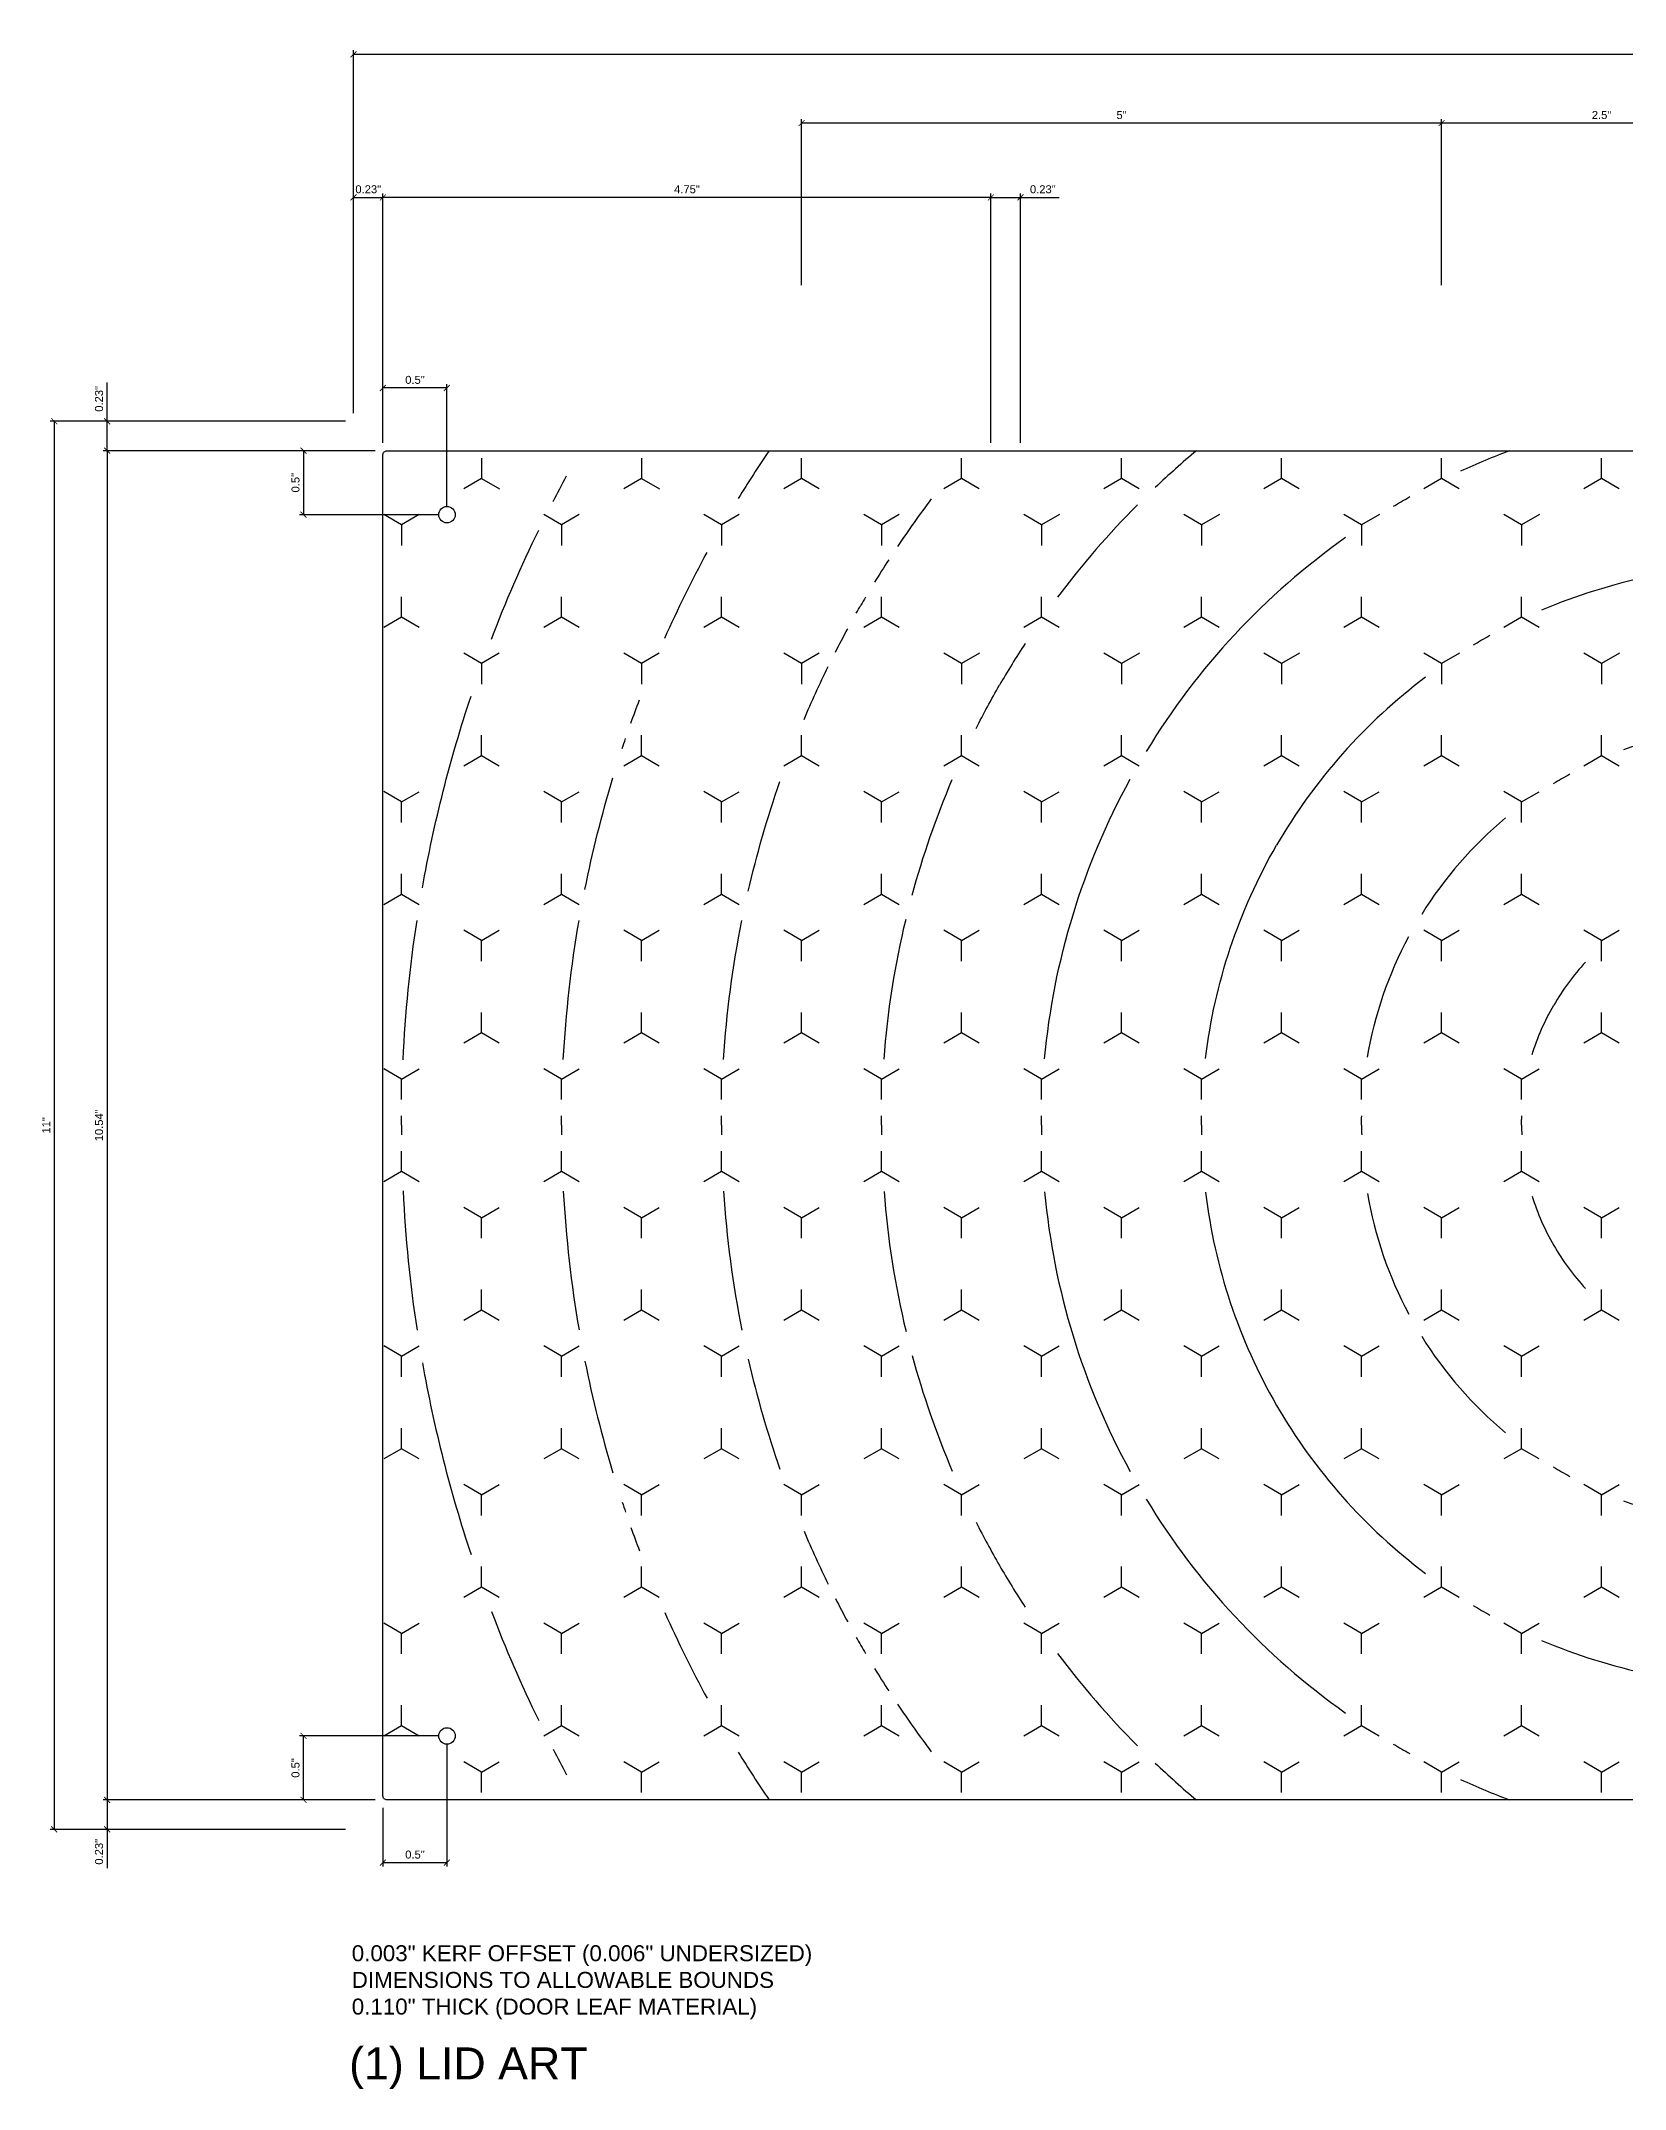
# Model space of a CAD drawing. Header units: inches. Extents: x -309 to 118, y -31 to 166.
# Drawn here: x -1.44 to 10.93, y 88.47 to 104.47 of the extents above; entities that cross this region are included whole.
import ezdxf

# ---------------------------------------------------------------- set-up
doc = ezdxf.new("R2010")
doc.units = ezdxf.units.IN
doc.header["$MEASUREMENT"] = 0
doc.layers.add('ANNO', color=6, linetype='Continuous', lineweight=0)
doc.layers.add('CUT', color=1, linetype='Continuous')
doc.layers.add('ETCH', color=5, linetype='Continuous')
doc.styles.get("Standard").update_dxf_attribs({"font": 'arial.ttf'})
doc.dimstyles.get("Standard").update_dxf_attribs({"dimtxt": 0.0625, "dimasz": 0.046875, "dimexe": 0.03125, "dimexo": 0.0625, "dimgap": 0.03125, "dimtad": 1, "dimdec": 4, "dimdsep": 46, "dimtxsty": 'Standard', "dimblk": 'ARCHTICK', "dimcen": 0.09, "dimadec": 0, "dimazin": 0, "dimtfac": 1, "dimtdec": 4, "dimtofl": 0, "dimtmove": 0, "dimatfit": 3, "dimldrblk": 'DOT', "dimfxl": 1, "dimtolj": 1, "dimtzin": 0, "dimarcsym": 0})

# ---------------------------------------------------------------- blocks, each defined once
blk = doc.blocks.new('GridHex')
at = {"layer": 'CUT'}
blk.add_lwpolyline([(-28.632, -8.364), (-28.632, 2.114, -0.414214), (-28.601, 2.145), (-7.123, 2.145, -0.414214), (-7.092, 2.114), (-7.092, -8.364, -0.414214), (-7.123, -8.395), (-28.601, -8.395, -0.414214)], format="xyb", close=True, dxfattribs=at)
for centre in [(-28.132, 1.645), (-7.592, 1.645), (-28.132, -7.895), (-7.592, -7.895)]:
    blk.add_circle(centre, 0.0645, dxfattribs=at)
blk = doc.blocks.new('Node')
at = {"layer": 'CUT', "linetype": 'Continuous'}
for p, q in [((0, 0), (0, 0.161)), ((0, 0), (-0.139, -0.08)), ((0.139, -0.08), (0, 0))]:
    blk.add_line(p, q, dxfattribs=at)
blk = doc.blocks.new('HexRing')
at = {"layer": 'ETCH'}
for radius, start, end in [(10.625, 27.3027, 28.517), (10.625, 20.9386, 25.9522), (9.375, 23.9534, 28.517), (8.125, 29.4898, 30), (8.125, 27.0549, 28.5213), (8.125, 22.9724, 26.1811), (6.875, 26.8011, 30), (9.375, 19.5742, 20.7641), (10.625, 10.0514, 18.397), (9.375, 18.3025, 18.7969), (5.625, 5.2944, 28.7267), (6.875, 15.1659, 23.1301), (8.125, 13.0021, 19.2954), (9.375, 11.3371, 16.8276), (4.375, 6.8699, 30), (6.875, 4.3077, 13.5441), (8.125, 3.6313, 11.3599), (10.625, 2.7638, 8.6617), (3.125, 9.7918, 28.1777), (9.375, 3.1386, 9.8192), (1.875, 17.1564, 30), (1.875, 0, 2.2927), (3.125, 0, 1.3753), (4.375, 0, 0.9823), (5.625, 0, 0.764), (6.875, 0, 0.6251), (8.125, 0, 0.5289), (9.375, 0, 0.4584), (10.625, 0, 0.4044)]:
    blk.add_arc((0, 0), radius, start, end, dxfattribs=at)
blk = doc.blocks.new('Ripples')
at = {"layer": 'ETCH'}
for radius, start, end in [(9.375, 145.7965, 148.517), (6.875, 129.9553, 133.5441), (5.625, 110.4645, 114.7056), (5.625, 65.2944, 69.5355), (6.875, 46.4559, 50.0447), (9.375, 31.483, 34.2035), (8.125, 142.9724, 146.1811), (6.875, 135.1659, 143.1301), (5.625, 120, 120.764), (5.625, 119.236, 120), (5.625, 60, 60.764), (5.625, 59.236, 60), (6.875, 36.8699, 44.8341), (8.125, 33.8189, 37.0276), (5.625, 125.2944, 148.7267), (5.625, 31.2733, 54.7056), (8.125, 147.0549, 148.5213), (4.375, 90, 113.1301), (4.375, 66.8699, 90), (8.125, 31.4787, 32.9451), (8.125, 149.4898, 150), (8.125, 30, 30.5102), (6.875, 146.8011, 150), (4.375, 120, 120.9823), (4.375, 119.0177, 120), (4.375, 60, 60.9823), (4.375, 59.0177, 60), (6.875, 30, 33.1989), (4.375, 126.8699, 150), (4.375, 30, 53.1301), (3.125, 91.8223, 110.2082), (3.125, 69.7918, 88.1777), (3.125, 118.6247, 120), (3.125, 60, 61.3753), (3.125, 120, 121.3753), (3.125, 58.6247, 60), (3.125, 129.7918, 148.1777), (3.125, 31.8223, 50.2082), (1.875, 90, 102.8436), (1.875, 77.1564, 90), (1.875, 120, 122.2927), (1.875, 117.7073, 120), (1.875, 60, 62.2927), (1.875, 57.7073, 60), (1.875, 137.1564, 150), (1.875, 30, 42.8436), (1.875, 210, 222.8436), (1.875, 317.1564, 330), (1.875, 237.7073, 240), (1.875, 300, 302.2927), (3.125, 211.8223, 230.2082), (1.875, 240, 242.2927), (1.875, 297.7073, 300), (3.125, 309.7918, 328.1777), (1.875, 257.1564, 270), (1.875, 270, 282.8436), (4.375, 210, 233.1301), (4.375, 306.8699, 330), (3.125, 238.6247, 240), (3.125, 240, 241.3753), (3.125, 298.6247, 300), (3.125, 300, 301.3753), (5.625, 211.2733, 234.7056), (3.125, 249.7918, 268.1777), (3.125, 271.8223, 290.2082), (5.625, 305.2944, 328.7267), (6.875, 210, 213.1989), (6.875, 326.8011, 330), (4.375, 239.0177, 240), (4.375, 240, 240.9823), (4.375, 299.0177, 300), (4.375, 300, 300.9823), (8.125, 210, 210.5102), (6.875, 216.8699, 224.8341), (4.375, 246.8699, 270), (4.375, 270, 293.1301), (6.875, 315.1659, 323.1301), (8.125, 329.4898, 330), (8.125, 211.4787, 212.9451), (8.125, 327.0549, 328.5213), (8.125, 213.8189, 217.0276), (8.125, 322.9724, 326.1811), (9.375, 211.483, 214.2035), (5.625, 239.236, 240), (5.625, 240, 240.764), (5.625, 299.236, 300), (5.625, 300, 300.764), (9.375, 325.7965, 328.517), (6.875, 226.4559, 230.0447), (5.625, 245.2944, 249.5355), (5.625, 290.4645, 294.7056), (6.875, 309.9553, 313.5441)]:
    blk.add_arc((0, 0), radius, start, end, dxfattribs=at)
at = {"layer": 'ETCH', "xscale": -1}
blk.add_blockref('HexRing', (0, 0), dxfattribs=at)
at = {"layer": 'ETCH'}
blk.add_blockref('HexRing', (0, 0), dxfattribs=at)
at = {"layer": 'ETCH', "rotation": 180}
blk.add_blockref('HexRing', (0, 0), dxfattribs=at)
at = {"layer": 'ETCH', "xscale": -1, "rotation": 180}
blk.add_blockref('HexRing', (0, 0), dxfattribs=at)
blk = doc.blocks.new('LidArt')
at = {"layer": 'CUT'}
for radius, start, end in [(9.375, 29.9264, 30), (4.375, 299.0177, 300)]:
    blk.add_arc((0, 0), radius, start, end, dxfattribs=at)
for name, p in [('GridHex', (17.862, 3.125)), ('Ripples', (0, 0))]:
    blk.add_blockref(name, p)
for p, xscale, rotation in [((-10, 5.052), -0.9999999999999997, 240), ((-8.75, 5.052), -0.9999999999999997, 240), ((-7.5, 5.052), -1, 119.9999999999999), ((-6.25, 5.052), -1, 119.9999999999999), ((-5, 5.052), -1, 119.9999999999999), ((-3.75, 5.052), -1, 119.9999999999999), ((-2.5, 5.052), -1, 119.9999999999999), ((-1.25, 5.052), -1, 119.9999999999999), ((0, 5.052), -1, 119.9999999999999), ((1.25, 5.052), -1, 119.9999999999999), ((2.5, 5.052), -1, 119.9999999999999), ((3.75, 5.052), -1, 119.9999999999999), ((5, 5.052), -1, 119.9999999999999), ((6.25, 5.052), -1, 119.9999999999999), ((7.5, 5.052), -1, 119.9999999999999), ((8.75, 5.052), -1, 119.9999999999999), ((10, 5.052), -1, 119.9999999999999), ((-10.625, 4.691), -1, 180), ((-9.375, 4.691), -1, 180), ((-8.125, 4.691), -1, 180), ((-6.875, 4.691), -1, 180), ((-5.625, 4.691), -1, 180), ((-4.375, 4.691), -1, 180), ((-3.125, 4.691), -1, 180), ((-1.875, 4.691), -1, 180), ((-0.625, 4.691), -1, 180), ((0.625, 4.691), -1, 180), ((1.875, 4.691), -1, 180), ((3.125, 4.691), -1, 180), ((4.375, 4.691), -1, 180), ((5.625, 4.691), -1, 180), ((6.875, 4.691), -1, 180), ((-10.625, 3.969), -1, 119.9999999999999), ((-9.375, 3.969), -1, 119.9999999999999), ((-8.125, 3.969), -1, 119.9999999999999), ((-6.875, 3.969), -1, 119.9999999999999), ((-5.625, 3.969), -1, 119.9999999999999), ((-4.375, 3.969), -1, 119.9999999999999), ((-3.125, 3.969), -1, 119.9999999999999), ((-1.875, 3.969), -1, 119.9999999999999), ((-0.625, 3.969), -1, 119.9999999999999), ((0.625, 3.969), -1, 119.9999999999999), ((1.875, 3.969), -1, 119.9999999999999), ((3.125, 3.969), -1, 119.9999999999999), ((4.375, 3.969), -1, 119.9999999999999), ((5.625, 3.969), -1, 119.9999999999999), ((6.875, 3.969), -1, 119.9999999999999), ((8.125, 3.969), -1, 119.9999999999999), ((9.375, 3.969), -1, 119.9999999999999), ((10.625, 3.969), -1, 119.9999999999999), ((-10, 3.608), -1, 180), ((-8.75, 3.608), -1, 180), ((-7.5, 3.608), -1, 180), ((-6.25, 3.608), -1, 180), ((-5, 3.608), -1, 180), ((-3.75, 3.608), -1, 180), ((-2.5, 3.608), -1, 180), ((-1.25, 3.608), -1, 180), ((0, 3.608), -1, 180), ((1.25, 3.608), -1, 180), ((2.5, 3.608), -1, 180), ((3.75, 3.608), -1, 180), ((5, 3.608), -1, 180), ((6.25, 3.608), -1, 180), ((7.5, 3.608), -1, 180), ((8.75, 3.608), -1, 180), ((10, 3.608), -1, 180), ((-10, 2.887), -1, 119.9999999999999), ((-8.75, 2.887), -1, 119.9999999999999), ((-7.5, 2.887), -1, 119.9999999999999), ((-6.25, 2.887), -1, 119.9999999999999), ((-5, 2.887), -1, 119.9999999999999), ((-3.75, 2.887), -1, 119.9999999999999), ((-2.5, 2.887), -1, 119.9999999999999), ((-1.25, 2.887), -1, 119.9999999999999), ((0, 2.887), -1, 119.9999999999999), ((1.25, 2.887), -1, 119.9999999999999), ((2.5, 2.887), -1, 119.9999999999999), ((3.75, 2.887), -1, 119.9999999999999), ((5, 2.887), -1, 119.9999999999999), ((6.25, 2.887), -1, 119.9999999999999), ((7.5, 2.887), -1, 119.9999999999999), ((8.75, 2.887), -1, 119.9999999999999), ((10, 2.887), -1, 119.9999999999999), ((-10.625, 2.526), -1, 59.99999999999994), ((-9.375, 2.526), -1, 59.99999999999994), ((-8.125, 2.526), -1, 59.99999999999994), ((-6.875, 2.526), -1, 59.99999999999994), ((-5.625, 2.526), -1, 59.99999999999994), ((-4.375, 2.526), -1, 59.99999999999994), ((-3.125, 2.526), -1, 59.99999999999994), ((-1.875, 2.526), -1, 59.99999999999994), ((-0.625, 2.526), -1, 59.99999999999994), ((0.625, 2.526), -1, 59.99999999999994), ((1.875, 2.526), -1, 59.99999999999994), ((3.125, 2.526), -1, 59.99999999999994), ((4.375, 2.526), -1, 59.99999999999994), ((5.625, 2.526), -1, 59.99999999999994), ((6.875, 2.526), -1, 59.99999999999994), ((8.125, 2.526), -1, 59.99999999999994), ((9.375, 2.526), -1, 59.99999999999994), ((10.625, 2.526), -1, 59.99999999999994), ((-10.625, 1.804), -1, 119.9999999999999), ((-9.375, 1.804), -1, 119.9999999999999), ((-8.125, 1.804), -1, 119.9999999999999), ((-6.875, 1.804), -1, 119.9999999999999), ((-5.625, 1.804), -1, 119.9999999999999), ((-4.375, 1.804), -1, 119.9999999999999), ((-3.125, 1.804), -1, 119.9999999999999), ((-1.875, 1.804), -1, 119.9999999999999), ((-0.625, 1.804), -1, 119.9999999999999), ((0.625, 1.804), -1, 119.9999999999999), ((1.875, 1.804), -1, 119.9999999999999), ((3.125, 1.804), -1, 119.9999999999999), ((4.375, 1.804), -1, 119.9999999999999), ((5.625, 1.804), -1, 119.9999999999999), ((6.875, 1.804), -1, 119.9999999999999), ((8.125, 1.804), -1, 119.9999999999999), ((9.375, 1.804), -1, 119.9999999999999), ((10.625, 1.804), -1, 119.9999999999999), ((-10, 1.443), -1, 59.99999999999994), ((-8.75, 1.443), -1, 59.99999999999994), ((-7.5, 1.443), -1, 59.99999999999994), ((-6.25, 1.443), -1, 59.99999999999994), ((-5, 1.443), -1, 59.99999999999994), ((-3.75, 1.443), -1, 59.99999999999994), ((-2.5, 1.443), -1, 59.99999999999994), ((-1.25, 1.443), -1, 59.99999999999994), ((0, 1.443), -1, 59.99999999999994), ((1.25, 1.443), -1, 59.99999999999994), ((2.5, 1.443), -1, 59.99999999999994), ((3.75, 1.443), -1, 59.99999999999994), ((5, 1.443), -1, 59.99999999999994), ((6.25, 1.443), -1, 59.99999999999994), ((7.5, 1.443), -1, 59.99999999999994), ((8.75, 1.443), -1, 59.99999999999994), ((10, 1.443), -1, 59.99999999999994), ((-10, 0.722), -1, 119.9999999999999), ((-8.75, 0.722), -1, 119.9999999999999), ((-7.5, 0.722), -1, 119.9999999999999), ((-6.25, 0.722), -1, 119.9999999999999), ((-5, 0.722), -1, 119.9999999999999), ((-3.75, 0.722), -1, 119.9999999999999), ((-2.5, 0.722), -1, 119.9999999999999), ((-1.25, 0.722), -1, 119.9999999999999), ((0, 0.722), -1, 119.9999999999999), ((1.25, 0.722), -1, 119.9999999999999), ((2.5, 0.722), -1, 119.9999999999999), ((3.75, 0.722), -1, 119.9999999999999), ((5, 0.722), -1, 119.9999999999999), ((6.25, 0.722), -1, 119.9999999999999), ((7.5, 0.722), -1, 119.9999999999999), ((8.75, 0.722), -1, 119.9999999999999), ((10, 0.722), -1, 119.9999999999999), ((-10.625, 0.361), -1, 59.99999999999994), ((-9.375, 0.361), -1, 59.99999999999994), ((-8.125, 0.361), -1, 59.99999999999994), ((-6.875, 0.361), -1, 59.99999999999994), ((-5.625, 0.361), -1, 59.99999999999994), ((-4.375, 0.361), -1, 59.99999999999994), ((-3.125, 0.361), -1, 59.99999999999994), ((-1.875, 0.361), -1, 59.99999999999994), ((-0.625, 0.361), -1, 59.99999999999994), ((0.625, 0.361), -1, 59.99999999999994), ((1.875, 0.361), -1, 59.99999999999994), ((3.125, 0.361), -1, 59.99999999999994), ((4.375, 0.361), -1, 59.99999999999994), ((5.625, 0.361), -1, 59.99999999999994), ((6.875, 0.361), -1, 59.99999999999994), ((8.125, 0.361), -1, 59.99999999999994), ((9.375, 0.361), -1, 59.99999999999994), ((10.625, 0.361), -1, 59.99999999999994), ((-10.625, -0.361), -1, 119.9999999999999), ((-9.375, -0.361), -1, 119.9999999999999), ((-8.125, -0.361), -1, 119.9999999999999), ((-6.875, -0.361), -1, 119.9999999999999), ((-5.625, -0.361), -1, 119.9999999999999), ((-4.375, -0.361), -1, 119.9999999999999), ((-3.125, -0.361), -1, 119.9999999999999), ((-1.875, -0.361), -1, 119.9999999999999), ((-0.625, -0.361), -1, 119.9999999999999), ((0.625, -0.361), -1, 119.9999999999999), ((1.875, -0.361), -1, 119.9999999999999), ((3.125, -0.361), -1, 119.9999999999999), ((4.375, -0.361), -1, 119.9999999999999), ((5.625, -0.361), -1, 119.9999999999999), ((6.875, -0.361), -1, 119.9999999999999), ((8.125, -0.361), -1, 119.9999999999999), ((9.375, -0.361), -1, 119.9999999999999), ((10.625, -0.361), -1, 119.9999999999999), ((-10, -0.722), -1, 59.99999999999994), ((-8.75, -0.722), -1, 59.99999999999994), ((-7.5, -0.722), -1, 59.99999999999994), ((-6.25, -0.722), -1, 59.99999999999994), ((-5, -0.722), -1, 59.99999999999994), ((-3.75, -0.722), -1, 59.99999999999994), ((-2.5, -0.722), -1, 59.99999999999994), ((-1.25, -0.722), -1, 59.99999999999994), ((0, -0.722), -1, 59.99999999999994), ((1.25, -0.722), -1, 59.99999999999994), ((2.5, -0.722), -1, 59.99999999999994), ((3.75, -0.722), -1, 59.99999999999994), ((5, -0.722), -1, 59.99999999999994), ((6.25, -0.722), -1, 59.99999999999994), ((7.5, -0.722), -1, 59.99999999999994), ((8.75, -0.722), -1, 59.99999999999994), ((10, -0.722), -1, 59.99999999999994), ((-10, -1.443), -1, 119.9999999999999), ((-8.75, -1.443), -1, 119.9999999999999), ((-7.5, -1.443), -1, 119.9999999999999), ((-6.25, -1.443), -1, 119.9999999999999), ((-5, -1.443), -1, 119.9999999999999), ((-3.75, -1.443), -1, 119.9999999999999), ((-2.5, -1.443), -1, 119.9999999999999), ((-1.25, -1.443), -1, 119.9999999999999), ((0, -1.443), -1, 119.9999999999999), ((1.25, -1.443), -1, 119.9999999999999), ((2.5, -1.443), -1, 119.9999999999999), ((3.75, -1.443), -1, 119.9999999999999), ((5, -1.443), -1, 119.9999999999999), ((6.25, -1.443), -1, 119.9999999999999), ((7.5, -1.443), -1, 119.9999999999999), ((8.75, -1.443), -1, 119.9999999999999), ((10, -1.443), -1, 119.9999999999999), ((-10.625, -1.804), -1, 59.99999999999994), ((-9.375, -1.804), -1, 59.99999999999994), ((-8.125, -1.804), -1, 59.99999999999994), ((-6.875, -1.804), -1, 59.99999999999994), ((-5.625, -1.804), -1, 59.99999999999994), ((-4.375, -1.804), -1, 59.99999999999994), ((-3.125, -1.804), -1, 59.99999999999994), ((-1.875, -1.804), -1, 59.99999999999994), ((-0.625, -1.804), -1, 59.99999999999994), ((0.625, -1.804), -1, 59.99999999999994), ((1.875, -1.804), -1, 59.99999999999994), ((3.125, -1.804), -1, 59.99999999999994), ((4.375, -1.804), -1, 59.99999999999994), ((5.625, -1.804), -1, 59.99999999999994), ((6.875, -1.804), -1, 59.99999999999994), ((8.125, -1.804), -1, 59.99999999999994), ((9.375, -1.804), -1, 59.99999999999994), ((10.625, -1.804), -1, 59.99999999999994), ((-10.625, -2.526), -1, 119.9999999999999), ((-9.375, -2.526), -1, 119.9999999999999), ((-8.125, -2.526), -1, 119.9999999999999), ((-6.875, -2.526), -1, 119.9999999999999), ((-5.625, -2.526), -1, 119.9999999999999), ((-4.375, -2.526), -1, 119.9999999999999), ((-3.125, -2.526), -1, 119.9999999999999), ((-1.875, -2.526), -1, 119.9999999999999), ((-0.625, -2.526), -1, 119.9999999999999), ((0.625, -2.526), -1, 119.9999999999999), ((1.875, -2.526), -1, 119.9999999999999), ((3.125, -2.526), -1, 119.9999999999999), ((4.375, -2.526), -1, 119.9999999999999), ((5.625, -2.526), -1, 119.9999999999999), ((6.875, -2.526), -1, 119.9999999999999), ((8.125, -2.526), -1, 119.9999999999999), ((9.375, -2.526), -1, 119.9999999999999), ((10.625, -2.526), -1, 119.9999999999999), ((-10, -2.887), -1, 59.99999999999994), ((-8.75, -2.887), -1, 59.99999999999994), ((-7.5, -2.887), -1, 59.99999999999994), ((-6.25, -2.887), -1, 59.99999999999994), ((-5, -2.887), -1, 59.99999999999994), ((-3.75, -2.887), -1, 59.99999999999994), ((-2.5, -2.887), -1, 59.99999999999994), ((-1.25, -2.887), -1, 59.99999999999994), ((0, -2.887), -1, 59.99999999999994), ((1.25, -2.887), -1, 59.99999999999994), ((2.5, -2.887), -1, 59.99999999999994), ((3.75, -2.887), -1, 59.99999999999994), ((5, -2.887), -1, 59.99999999999994), ((6.25, -2.887), -1, 59.99999999999994), ((7.5, -2.887), -1, 59.99999999999994), ((8.75, -2.887), -1, 59.99999999999994), ((10, -2.887), -1, 59.99999999999994), ((-10, -3.608), -1, 119.9999999999999), ((-8.75, -3.608), -1, 119.9999999999999), ((-7.5, -3.608), -1, 119.9999999999999), ((-6.25, -3.608), -1, 119.9999999999999), ((-5, -3.608), -1, 119.9999999999999), ((-3.75, -3.608), -1, 119.9999999999999), ((-2.5, -3.608), -1, 119.9999999999999), ((-1.25, -3.608), -1, 119.9999999999999), ((0, -3.608), -1, 119.9999999999999), ((1.25, -3.608), -1, 119.9999999999999), ((2.5, -3.608), -1, 119.9999999999999), ((3.75, -3.608), -1, 119.9999999999999), ((5, -3.608), -1, 119.9999999999999), ((6.25, -3.608), -1, 119.9999999999999), ((7.5, -3.608), -1, 119.9999999999999), ((8.75, -3.608), -1, 119.9999999999999), ((10, -3.608), -1, 119.9999999999999), ((-10.625, -3.969), -1, 59.99999999999994), ((-9.375, -3.969), -1, 59.99999999999994), ((-8.125, -3.969), -1, 59.99999999999994), ((-6.875, -3.969), -1, 59.99999999999994), ((-5.625, -3.969), -1, 59.99999999999994), ((-4.375, -3.969), -1, 59.99999999999994), ((-3.125, -3.969), -1, 59.99999999999994), ((-1.875, -3.969), -1, 59.99999999999994), ((-0.625, -3.969), -1, 59.99999999999994), ((0.625, -3.969), -1, 59.99999999999994), ((1.875, -3.969), -1, 59.99999999999994), ((3.125, -3.969), -1, 59.99999999999994), ((4.375, -3.969), -1, 59.99999999999994), ((5.625, -3.969), -1, 59.99999999999994), ((6.875, -3.969), -1, 59.99999999999994), ((8.125, -3.969), -1, 59.99999999999994), ((9.375, -3.969), -1, 59.99999999999994), ((10.625, -3.969), -1, 59.99999999999994), ((-10.625, -4.691), -1, 119.9999999999999), ((-9.375, -4.691), -1, 119.9999999999999), ((-8.125, -4.691), -1, 119.9999999999999), ((-6.875, -4.691), -1, 119.9999999999999), ((-5.625, -4.691), -1, 119.9999999999999), ((-4.375, -4.691), -1, 119.9999999999999), ((-3.125, -4.691), -1, 119.9999999999999), ((-1.875, -4.691), -1, 119.9999999999999), ((-0.625, -4.691), -1, 119.9999999999999), ((0.625, -4.691), -1, 119.9999999999999), ((1.875, -4.691), -1, 119.9999999999999), ((3.125, -4.691), -1, 119.9999999999999), ((4.375, -4.691), -1, 119.9999999999999), ((5.625, -4.691), -1, 119.9999999999999), ((6.875, -4.691), -1, 119.9999999999999), ((8.125, -4.691), -1, 119.9999999999999), ((9.375, -4.691), -1, 119.9999999999999), ((10.625, -4.691), -1, 119.9999999999999), ((-10, -5.052), -1, 59.99999999999994), ((-8.75, -5.052), -1, 59.99999999999994), ((-7.5, -5.052), -1, 59.99999999999994), ((-6.25, -5.052), -1, 59.99999999999994), ((-5, -5.052), -1, 59.99999999999994), ((-3.75, -5.052), -1, 59.99999999999994), ((-2.5, -5.052), -1, 59.99999999999994), ((-1.25, -5.052), -1, 59.99999999999994), ((0, -5.052), -1, 59.99999999999994), ((1.25, -5.052), -1, 59.99999999999994), ((2.5, -5.052), -1, 59.99999999999994), ((3.75, -5.052), -1, 59.99999999999994), ((5, -5.052), -1, 59.99999999999994), ((6.25, -5.052), -1, 59.99999999999994), ((7.5, -5.052), -1, 59.99999999999994), ((8.75, -5.052), -1, 59.99999999999994), ((10, -5.052), -1, 59.99999999999994)]:
    blk.add_blockref('Node', p, dxfattribs=dict(at, xscale=xscale, rotation=rotation))
at = {"layer": 'CUT', "rotation": 180}
for p in [(8.125, 4.691), (9.375, 4.691), (10.625, 4.691)]:
    blk.add_blockref('Node', p, dxfattribs=at)
blk = doc.blocks.new('_ArchTick')
at = {"color": 0, "linetype": 'ByBlock', "const_width": 0.15}
blk.add_lwpolyline([(-0.5, -0.5), (0.5, 0.5)], dxfattribs=at)
blk = doc.blocks.new('*D206')
at = {"layer": 'ANNO', "color": 0, "lineweight": -2, "transparency": 16777216}
for p, q in [((1, 101.562), (1, 104.398)), ((1, 104.367), (23, 104.367)), ((23, 101.562), (23, 104.398))]:
    blk.add_line(p, q, dxfattribs=at)
at = {"layer": 'ANNO', "color": 0, "lineweight": -2, "transparency": 16777216, "xscale": 0.046875, "yscale": 0.046875, "zscale": 0.046875, "rotation": 180}
blk.add_blockref('_ArchTick', (1, 104.367), dxfattribs=at)
at = {"layer": 'ANNO', "color": 0, "lineweight": -2, "transparency": 16777216, "xscale": 0.046875, "yscale": 0.046875, "zscale": 0.046875}
blk.add_blockref('_ArchTick', (23, 104.367), dxfattribs=at)
at = {"layer": 'ANNO', "color": 0, "transparency": 16777216, "insert": (12, 104.43), "char_height": 0.0625, "attachment_point": 5}
blk.add_mtext('\\A1;22"', dxfattribs=at)
blk = doc.blocks.new('_Dot')
at = {"color": 0, "linetype": 'ByBlock', "lineweight": -2}
blk.add_line((-0.5, 0), (-1, 0), dxfattribs=at)
at = {"color": 0, "linetype": 'ByBlock', "const_width": 0.5}
blk.add_lwpolyline([(-0.25, 0, 1), (0.25, 0, 1)], format="xyb", close=True, dxfattribs=at)
blk = doc.blocks.new('*D207')
at = {"layer": 'ANNO', "color": 0, "lineweight": -2, "transparency": 16777216}
for p, q in [((1, 101.562), (1, 103.28)), ((1, 103.249), (1.23, 103.249)), ((1.23, 101.332), (1.23, 103.28))]:
    blk.add_line(p, q, dxfattribs=at)
at = {"layer": 'ANNO', "color": 0, "lineweight": -2, "transparency": 16777216, "xscale": 0.046875, "yscale": 0.046875, "zscale": 0.046875, "rotation": 180}
blk.add_blockref('_ArchTick', (1, 103.249), dxfattribs=at)
at = {"layer": 'ANNO', "color": 0, "lineweight": -2, "transparency": 16777216, "xscale": 0.046875, "yscale": 0.046875, "zscale": 0.046875}
blk.add_blockref('_ArchTick', (1.23, 103.249), dxfattribs=at)
at = {"layer": 'ANNO', "color": 0, "transparency": 16777216, "insert": (1.115, 103.312), "char_height": 0.0625, "attachment_point": 5}
blk.add_mtext('\\A1;0.23"', dxfattribs=at)
blk = doc.blocks.new('*D212')
at = {"layer": 'ANNO', "color": 0, "lineweight": -2, "transparency": 16777216}
for p, q in [((9.5, 102.562), (9.5, 103.86)), ((12, 103.105), (12, 103.86)), ((12, 103.829), (9.5, 103.829))]:
    blk.add_line(p, q, dxfattribs=at)
at = {"layer": 'ANNO', "color": 0, "lineweight": -2, "transparency": 16777216, "xscale": 0.046875, "yscale": 0.046875, "zscale": 0.046875, "rotation": 180}
blk.add_blockref('_ArchTick', (9.5, 103.829), dxfattribs=at)
at = {"layer": 'ANNO', "color": 0, "lineweight": -2, "transparency": 16777216, "xscale": 0.046875, "yscale": 0.046875, "zscale": 0.046875}
blk.add_blockref('_ArchTick', (12, 103.829), dxfattribs=at)
at = {"layer": 'ANNO', "color": 0, "transparency": 16777216, "insert": (10.75, 103.892), "char_height": 0.0625, "attachment_point": 5}
blk.add_mtext('\\A1;2.5"', dxfattribs=at)
blk = doc.blocks.new('*D213')
at = {"layer": 'ANNO', "color": 0, "lineweight": -2, "transparency": 16777216}
for p, q in [((4.5, 102.562), (4.5, 103.86)), ((9.5, 102.562), (9.5, 103.86)), ((9.5, 103.829), (4.5, 103.829))]:
    blk.add_line(p, q, dxfattribs=at)
at = {"layer": 'ANNO', "color": 0, "lineweight": -2, "transparency": 16777216, "xscale": 0.046875, "yscale": 0.046875, "zscale": 0.046875, "rotation": 180}
blk.add_blockref('_ArchTick', (4.5, 103.829), dxfattribs=at)
at = {"layer": 'ANNO', "color": 0, "lineweight": -2, "transparency": 16777216, "xscale": 0.046875, "yscale": 0.046875, "zscale": 0.046875}
blk.add_blockref('_ArchTick', (9.5, 103.829), dxfattribs=at)
at = {"layer": 'ANNO', "color": 0, "transparency": 16777216, "insert": (7, 103.892), "char_height": 0.0625, "attachment_point": 5}
blk.add_mtext('\\A1;5"', dxfattribs=at)
blk = doc.blocks.new('*D216')
at = {"layer": 'ANNO', "color": 0, "lineweight": -2, "transparency": 16777216}
for p, q in [((5.98, 101.332), (5.98, 103.28)), ((5.98, 103.249), (6.21, 103.249)), ((6.21, 101.332), (6.21, 103.28)), ((6.21, 103.249), (6.513, 103.249))]:
    blk.add_line(p, q, dxfattribs=at)
at = {"layer": 'ANNO', "color": 0, "lineweight": -2, "transparency": 16777216, "xscale": 0.046875, "yscale": 0.046875, "zscale": 0.046875, "rotation": 180}
blk.add_blockref('_ArchTick', (5.98, 103.249), dxfattribs=at)
at = {"layer": 'ANNO', "color": 0, "lineweight": -2, "transparency": 16777216, "xscale": 0.046875, "yscale": 0.046875, "zscale": 0.046875}
blk.add_blockref('_ArchTick', (6.21, 103.249), dxfattribs=at)
at = {"layer": 'ANNO', "color": 0, "transparency": 16777216, "insert": (6.385, 103.312), "char_height": 0.0625, "attachment_point": 5}
blk.add_mtext('\\A1;0.23"', dxfattribs=at)
blk = doc.blocks.new('*D217')
at = {"layer": 'ANNO', "color": 0, "lineweight": -2, "transparency": 16777216}
for p, q in [((1.23, 101.332), (1.23, 103.28)), ((5.98, 103.249), (1.23, 103.249)), ((5.98, 101.332), (5.98, 103.28))]:
    blk.add_line(p, q, dxfattribs=at)
at = {"layer": 'ANNO', "color": 0, "lineweight": -2, "transparency": 16777216, "xscale": 0.046875, "yscale": 0.046875, "zscale": 0.046875, "rotation": 180}
blk.add_blockref('_ArchTick', (1.23, 103.249), dxfattribs=at)
at = {"layer": 'ANNO', "color": 0, "lineweight": -2, "transparency": 16777216, "xscale": 0.046875, "yscale": 0.046875, "zscale": 0.046875}
blk.add_blockref('_ArchTick', (5.98, 103.249), dxfattribs=at)
at = {"layer": 'ANNO', "color": 0, "transparency": 16777216, "insert": (3.605, 103.312), "char_height": 0.0625, "attachment_point": 5}
blk.add_mtext('\\A1;4.75"', dxfattribs=at)
blk = doc.blocks.new('*D221')
at = {"layer": 'ANNO', "color": 0, "lineweight": -2, "transparency": 16777216}
for p, q in [((1.23, 101.332), (1.23, 101.791)), ((1.73, 101.76), (1.23, 101.76)), ((1.73, 100.832), (1.73, 101.791))]:
    blk.add_line(p, q, dxfattribs=at)
at = {"layer": 'ANNO', "color": 0, "lineweight": -2, "transparency": 16777216, "xscale": 0.046875, "yscale": 0.046875, "zscale": 0.046875, "rotation": 180}
blk.add_blockref('_ArchTick', (1.23, 101.76), dxfattribs=at)
at = {"layer": 'ANNO', "color": 0, "lineweight": -2, "transparency": 16777216, "xscale": 0.046875, "yscale": 0.046875, "zscale": 0.046875}
blk.add_blockref('_ArchTick', (1.73, 101.76), dxfattribs=at)
at = {"layer": 'ANNO', "color": 0, "transparency": 16777216, "insert": (1.48, 101.823), "char_height": 0.0625, "attachment_point": 5}
blk.add_mtext('\\A1;0.5"', dxfattribs=at)
blk = doc.blocks.new('*D220')
at = {"layer": 'ANNO', "color": 0, "lineweight": -2, "transparency": 16777216}
for p, q in [((1.168, 101.27), (0.579, 101.27)), ((0.61, 101.27), (0.61, 100.77)), ((1.668, 100.77), (0.579, 100.77))]:
    blk.add_line(p, q, dxfattribs=at)
at = {"layer": 'ANNO', "color": 0, "lineweight": -2, "transparency": 16777216, "xscale": 0.046875, "yscale": 0.046875, "zscale": 0.046875}
for p, rotation in [((0.61, 101.27), 90), ((0.61, 100.77), 270)]:
    blk.add_blockref('_ArchTick', p, dxfattribs=dict(at, rotation=rotation))
at = {"layer": 'ANNO', "color": 0, "transparency": 16777216, "insert": (0.547, 101.02), "char_height": 0.0625, "attachment_point": 5, "rotation": 90}
blk.add_mtext('\\A1;0.5"', dxfattribs=at)
blk = doc.blocks.new('*D223')
at = {"layer": 'ANNO', "color": 0, "lineweight": -2, "transparency": 16777216}
for p, q in [((1.73, 91.168), (1.73, 90.209)), ((1.23, 90.668), (1.23, 90.209)), ((1.73, 90.24), (1.23, 90.24))]:
    blk.add_line(p, q, dxfattribs=at)
at = {"layer": 'ANNO', "color": 0, "lineweight": -2, "transparency": 16777216, "xscale": 0.046875, "yscale": 0.046875, "zscale": 0.046875, "rotation": 180}
blk.add_blockref('_ArchTick', (1.23, 90.24), dxfattribs=at)
at = {"layer": 'ANNO', "color": 0, "lineweight": -2, "transparency": 16777216, "xscale": 0.046875, "yscale": 0.046875, "zscale": 0.046875}
blk.add_blockref('_ArchTick', (1.73, 90.24), dxfattribs=at)
at = {"layer": 'ANNO', "color": 0, "transparency": 16777216, "insert": (1.48, 90.303), "char_height": 0.0625, "attachment_point": 5}
blk.add_mtext('\\A1;0.5"', dxfattribs=at)
blk = doc.blocks.new('*D224')
at = {"layer": 'ANNO', "color": 0, "lineweight": -2, "transparency": 16777216}
for p, q in [((1.668, 91.23), (0.579, 91.23)), ((0.61, 90.73), (0.61, 91.23)), ((1.168, 90.73), (0.579, 90.73))]:
    blk.add_line(p, q, dxfattribs=at)
at = {"layer": 'ANNO', "color": 0, "lineweight": -2, "transparency": 16777216, "xscale": 0.046875, "yscale": 0.046875, "zscale": 0.046875}
for p, rotation in [((0.61, 91.23), 90), ((0.61, 90.73), 270)]:
    blk.add_blockref('_ArchTick', p, dxfattribs=dict(at, rotation=rotation))
at = {"layer": 'ANNO', "color": 0, "transparency": 16777216, "insert": (0.547, 90.98), "char_height": 0.0625, "attachment_point": 5, "rotation": 90}
blk.add_mtext('\\A1;0.5"', dxfattribs=at)
blk = doc.blocks.new('*D226')
at = {"layer": 'ANNO', "color": 0, "lineweight": -2, "transparency": 16777216}
for p, q in [((1.168, 101.27), (-0.957, 101.27)), ((-0.925, 101.27), (-0.925, 90.73)), ((1.168, 90.73), (-0.957, 90.73))]:
    blk.add_line(p, q, dxfattribs=at)
at = {"layer": 'ANNO', "color": 0, "lineweight": -2, "transparency": 16777216, "xscale": 0.046875, "yscale": 0.046875, "zscale": 0.046875}
for p, rotation in [((-0.925, 101.27), 90), ((-0.925, 90.73), 270)]:
    blk.add_blockref('_ArchTick', p, dxfattribs=dict(at, rotation=rotation))
at = {"layer": 'ANNO', "color": 0, "transparency": 16777216, "insert": (-0.988, 96), "char_height": 0.0625, "attachment_point": 5, "rotation": 90}
blk.add_mtext('\\A1;10.54"', dxfattribs=at)
blk = doc.blocks.new('*D227')
at = {"layer": 'ANNO', "color": 0, "lineweight": -2, "transparency": 16777216}
for p, q in [((-0.925, 101.5), (-0.925, 101.803)), ((0.938, 101.5), (-0.957, 101.5)), ((-0.925, 101.27), (-0.925, 101.5)), ((1.168, 101.27), (-0.957, 101.27))]:
    blk.add_line(p, q, dxfattribs=at)
at = {"layer": 'ANNO', "color": 0, "lineweight": -2, "transparency": 16777216, "xscale": 0.046875, "yscale": 0.046875, "zscale": 0.046875}
for p, rotation in [((-0.925, 101.5), 90), ((-0.925, 101.27), 270)]:
    blk.add_blockref('_ArchTick', p, dxfattribs=dict(at, rotation=rotation))
at = {"layer": 'ANNO', "color": 0, "transparency": 16777216, "insert": (-0.988, 101.675), "char_height": 0.0625, "attachment_point": 5, "rotation": 90}
blk.add_mtext('\\A1;0.23"', dxfattribs=at)
blk = doc.blocks.new('*D228')
at = {"layer": 'ANNO', "color": 0, "lineweight": -2, "transparency": 16777216}
for p, q in [((0.938, 101.5), (-1.369, 101.5)), ((-1.338, 101.5), (-1.338, 90.5)), ((0.938, 90.5), (-1.369, 90.5))]:
    blk.add_line(p, q, dxfattribs=at)
at = {"layer": 'ANNO', "color": 0, "lineweight": -2, "transparency": 16777216, "xscale": 0.046875, "yscale": 0.046875, "zscale": 0.046875}
for p, rotation in [((-1.338, 101.5), 90), ((-1.338, 90.5), 270)]:
    blk.add_blockref('_ArchTick', p, dxfattribs=dict(at, rotation=rotation))
at = {"layer": 'ANNO', "color": 0, "transparency": 16777216, "insert": (-1.401, 96), "char_height": 0.0625, "attachment_point": 5, "rotation": 90}
blk.add_mtext('\\A1;11"', dxfattribs=at)
blk = doc.blocks.new('*D229')
at = {"layer": 'ANNO', "color": 0, "lineweight": -2, "transparency": 16777216}
for p, q in [((1.168, 90.73), (-0.957, 90.73)), ((-0.925, 90.73), (-0.925, 90.5)), ((0.938, 90.5), (-0.957, 90.5)), ((-0.925, 90.5), (-0.925, 90.197))]:
    blk.add_line(p, q, dxfattribs=at)
at = {"layer": 'ANNO', "color": 0, "lineweight": -2, "transparency": 16777216, "xscale": 0.046875, "yscale": 0.046875, "zscale": 0.046875}
for p, rotation in [((-0.925, 90.73), 90), ((-0.925, 90.5), 270)]:
    blk.add_blockref('_ArchTick', p, dxfattribs=dict(at, rotation=rotation))
at = {"layer": 'ANNO', "color": 0, "transparency": 16777216, "insert": (-0.988, 90.325), "char_height": 0.0625, "attachment_point": 5, "rotation": 90}
blk.add_mtext('\\A1;0.23"', dxfattribs=at)

msp = doc.modelspace()

# ---------------------------------------------------------------- block references
msp.add_blockref('LidArt', (12, 96))

# ---------------------------------------------------------------- texts
at = {"layer": 'ANNO', "attachment_point": 1}
for s, insert, char_height in [('0.003" KERF OFFSET (0.006" UNDERSIZED)^JDIMENSIONS TO ALLOWABLE BOUNDS\\P0.110" THICK (DOOR LEAF MATERIAL)', (0.98614, 89.59513), 0.125), ('(1) LID ART', (0.96567, 88.79688), 0.25)]:
    msp.add_mtext_dynamic_manual_height_columns(s, width=6.5687803, gutter_width=1, heights=[0], dxfattribs=dict(at, insert=insert, char_height=char_height))

# ---------------------------------------------------------------- dimensions: what is measured, and where the dimension line sits
at = {"layer": 'ANNO'}
for base, p1, p2, picture, middle in [((23, 104.36723), (1, 101.5), (23, 101.5), '*D206', (12, 104.42986)), ((4.5, 103.82853), (9.5, 102.5), (4.5, 102.5), '*D213', (7, 103.89156)), ((9.5, 103.82853), (12, 103.04279), (9.5, 102.5), '*D212', (10.75, 103.89169)), ((1.23, 103.24879), (5.98, 101.27), (1.23, 101.27), '*D217', (3.605, 103.31182)), ((6.21, 103.24879), (5.98, 101.27), (6.21, 101.27), '*D216', (6.38473, 103.31197))]:
    dim = msp.add_linear_dim(base=base, p1=p1, p2=p2, dimstyle='Standard', override={"dimpost": '"'}, dxfattribs=at)
    dim.commit()
    dim.dimension.update_dxf_attribs({"geometry": picture, "text_midpoint": middle})
dim = msp.add_linear_dim(base=(1.23, 103.24879), p1=(1, 101.5), p2=(1.23, 101.27), dimstyle='Standard', override={"dimpost": '"'}, dxfattribs=at)
dim.commit()
dim.dimension.update_dxf_attribs({"geometry": '*D207', "text_midpoint": (1.115, 103.24879), "dimtype": 160})
for base, p1, p2, angle, picture, middle in [((-0.92525, 101.5), (1.23, 101.27), (1, 101.5), 90, '*D227', (-0.98843, 101.67473)), ((1.23, 101.76007), (1.73, 100.77), (1.23, 101.27), 180, '*D221', (1.48, 101.82323)), ((-1.33816, 90.5), (1, 101.5), (1, 90.5), 90, '*D228', (-1.40078, 96)), ((-0.92525, 90.73), (1.23, 101.27), (1.23, 90.73), 90, '*D226', (-0.98841, 96)), ((0.61003, 100.77), (1.23, 101.27), (1.73, 100.77), 90, '*D220', (0.54687, 101.02)), ((0.61003, 91.23), (1.23, 90.73), (1.73, 91.23), 270, '*D224', (0.54687, 90.98)), ((1.23, 90.23993), (1.73, 91.23), (1.23, 90.73), 180, '*D223', (1.48, 90.30309)), ((-0.92525, 90.5), (1.23, 90.73), (1, 90.5), 90, '*D229', (-0.98843, 90.32527))]:
    dim = msp.add_linear_dim(base=base, p1=p1, p2=p2, angle=angle, dimstyle='Standard', override={"dimpost": '"'}, dxfattribs=at)
    dim.commit()
    dim.dimension.update_dxf_attribs({"geometry": picture, "text_midpoint": middle})

doc.saveas('drawing.dxf')
